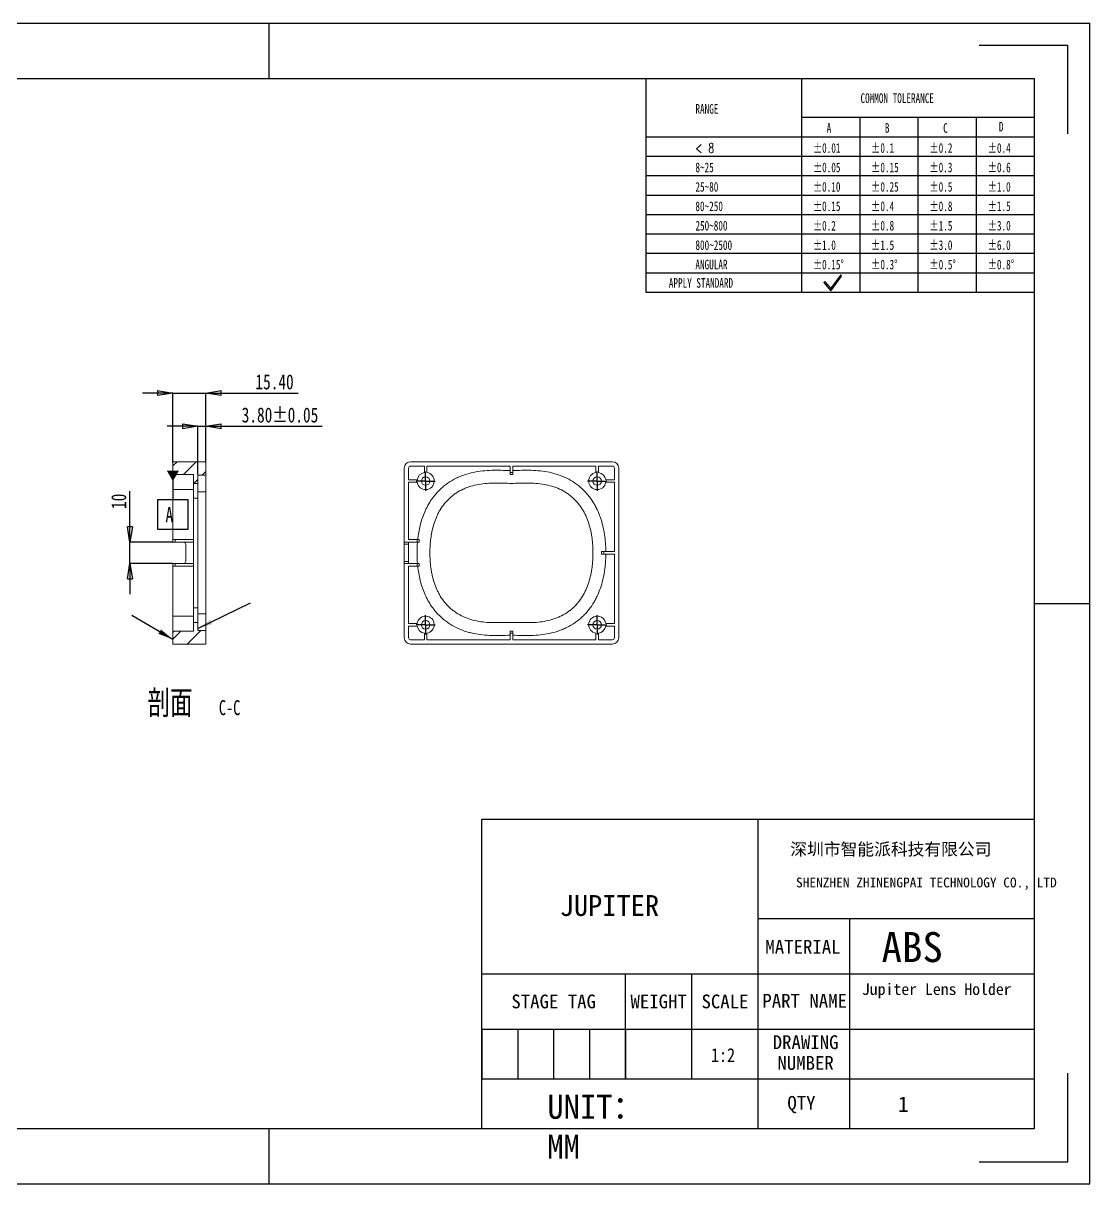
# Model space of a CAD drawing. Header units: millimetres. Extents: x 107 to 736, y -5 to 265.
# Drawn here: x 487 to 735.7, y -5.3 to 265.2 of the extents above; entities that cross this region are included whole.
import ezdxf

# ---------------------------------------------------------------- set-up
doc = ezdxf.new("R2010")
doc.units = ezdxf.units.MM
doc.header["$PDSIZE"] = -1
doc.linetypes.add('CENTERX2', pattern=[20.32, 12.7, -2.54, 2.54, -2.54])
doc.layers.add('SLD-0', color=179, linetype='Continuous')
doc.layers.add('尺寸线层', color=3, linetype='Continuous', lineweight=18)
doc.styles.add('SLDTEXTSTYLE0', font='TXT', dxfattribs={"width": 0.75, "bigfont": 'bigfont'})
doc.styles.add('SLDTEXTSTYLE4', font='TXT', dxfattribs={"width": 0.7})
doc.styles.add('SLDTEXTSTYLE5', font='TXT', dxfattribs={"width": 0.7, "bigfont": 'bigfont'})
doc.styles.add('SLDTEXTSTYLE7', font='TXT', dxfattribs={"width": 0.75})
doc.styles.add('TEXTSTYLE_2', font='')
doc.styles.add('TEXTSTYLE_3', font='')
doc.styles.get('TEXTSTYLE_2').set_extended_font_data('宋体')
doc.styles.get('TEXTSTYLE_3').set_extended_font_data('宋体')
doc.dimstyles.new('SLDDIMSTYLE2', dxfattribs={"dimtxt": 3.5, "dimasz": 3.556, "dimexe": 0, "dimexo": 0.0625, "dimgap": 0.875, "dimtad": 1, "dimlfac": 2, "dimrnd": 1e-09, "dimzin": 4, "dimdsep": 46, "dimtxsty": 'SLDTEXTSTYLE7', "dimblk1": 'CLOSED', "dimblk2": 'CLOSED', "dimsah": 1, "dimcen": 0.09, "dimadec": 0, "dimazin": 1, "dimtfac": 1, "dimtmove": 0, "dimatfit": 0, "dimldrblk": 'CLOSED', "dimfxl": 1, "dimfrac": 2, "dimtolj": 1, "dimtzin": 12, "dimarcsym": 0})
doc.dimstyles.new('SLDDIMSTYLE3', dxfattribs={"dimtxt": 3.5, "dimasz": 3.556, "dimexe": 0, "dimexo": 0.0625, "dimgap": 0.875, "dimtad": 1, "dimlfac": 2, "dimrnd": 1e-09, "dimzin": 4, "dimdsep": 46, "dimtxsty": 'SLDTEXTSTYLE7', "dimblk1": 'CLOSED', "dimblk2": 'CLOSED', "dimsah": 1, "dimcen": 0.09, "dimadec": 0, "dimazin": 1, "dimtol": 1, "dimtp": 0.05, "dimtm": 0.05, "dimtfac": 1, "dimtmove": 0, "dimatfit": 0, "dimldrblk": 'CLOSED', "dimfxl": 1, "dimfrac": 2, "dimtolj": 1, "dimarcsym": 0})
doc.dimstyles.new('SLDDIMSTYLE4', dxfattribs={"dimtxt": 3.5, "dimasz": 3.556, "dimexe": 0, "dimexo": 0.0625, "dimgap": 0.875, "dimtad": 1, "dimlfac": 2, "dimrnd": 1e-09, "dimzin": 12, "dimdsep": 46, "dimtxsty": 'SLDTEXTSTYLE7', "dimblk1": 'CLOSED', "dimblk2": 'CLOSED', "dimsah": 1, "dimcen": 0.09, "dimadec": 0, "dimazin": 3, "dimtfac": 1, "dimtmove": 0, "dimatfit": 0, "dimldrblk": 'CLOSED', "dimfxl": 1, "dimfrac": 2, "dimtolj": 1, "dimtzin": 12, "dimarcsym": 0})
doc.dimstyles.new('SLDDIMSTYLE6', dxfattribs={"dimtxt": 0.18, "dimasz": 3.556, "dimexe": 0, "dimexo": 0.0625, "dimgap": 0, "dimtad": 0, "dimtih": 1, "dimtoh": 1, "dimdec": 0, "dimrnd": 1e-09, "dimzin": 0, "dimdsep": 46, "dimtxsty": 'Standard', "dimsah": 1, "dimcen": 0.09, "dimadec": 0, "dimazin": 0, "dimtfac": 3.556, "dimtdec": 0, "dimtofl": 0, "dimtmove": 0, "dimatfit": 3, "dimfxl": 1, "dimfrac": 2, "dimtolj": 1, "dimtzin": 0, "dimarcsym": 0})
pattern_1 = [(45, (367.7603, 25.8642), (-2.245064, 2.245064), [])]

# ---------------------------------------------------------------- blocks, each defined once
blk = doc.blocks.new('_CLOSED')
at = {"color": 0, "linetype": 'ByBlock', "lineweight": -2}
for p, q in [((-1, 0.166667), (0, 0)), ((-1, 0.166667), (-1, -0.166667)), ((0, 0), (-1, -0.166667)), ((0, 0), (-1, 0))]:
    blk.add_line(p, q, dxfattribs=at)
blk = doc.blocks.new('_D_3')
at = {"layer": 'Defpoints', "color": 0, "transparency": 16777216}
for p in [(529.6, 179.01), (521.9, 162.76), (529.6, 162.76)]:
    blk.add_point(p, dxfattribs=at)
at = {"layer": 'SLD-0', "color": 0, "lineweight": -2, "transparency": 16777216}
for p, q in [((518.34, 179.01), (514.78, 179.01)), ((521.9, 162.82), (521.9, 179.01)), ((521.9, 179.01), (529.6, 179.01)), ((529.6, 162.82), (529.6, 179.01)), ((533.15, 179.01), (551.07, 179.01))]:
    blk.add_line(p, q, dxfattribs=at)
at = {"layer": 'SLD-0', "color": 0, "lineweight": -2, "transparency": 16777216, "xscale": 3.556, "yscale": 3.556, "zscale": 3.556}
blk.add_blockref('_CLOSED', (521.9, 179.01), dxfattribs=at)
at = {"layer": 'SLD-0', "color": 0, "lineweight": -2, "transparency": 16777216, "xscale": 3.556, "yscale": 3.556, "zscale": 3.556, "rotation": 180}
blk.add_blockref('_CLOSED', (529.6, 179.01), dxfattribs=at)
at = {"layer": 'SLD-0', "color": 0, "transparency": 16777216, "insert": (545.6, 183.38), "char_height": 3.5, "attachment_point": 2, "style": 'SLDTEXTSTYLE7'}
blk.add_mtext('\\A1;15.40', dxfattribs=at)
blk = doc.blocks.new('_D_4')
at = {"layer": 'Defpoints', "color": 0, "transparency": 16777216}
for p in [(529.6, 171.29), (529.6, 162.76), (527.7, 159.96)]:
    blk.add_point(p, dxfattribs=at)
at = {"layer": 'SLD-0', "color": 0, "lineweight": -2, "transparency": 16777216}
for p, q in [((524.14, 171.29), (520.58, 171.29)), ((527.7, 160.03), (527.7, 171.29)), ((527.7, 171.29), (529.6, 171.29)), ((529.6, 162.82), (529.6, 171.29)), ((533.15, 171.29), (556.72, 171.29))]:
    blk.add_line(p, q, dxfattribs=at)
at = {"layer": 'SLD-0', "color": 0, "lineweight": -2, "transparency": 16777216, "xscale": 3.556, "yscale": 3.556, "zscale": 3.556}
blk.add_blockref('_CLOSED', (527.7, 171.29), dxfattribs=at)
at = {"layer": 'SLD-0', "color": 0, "lineweight": -2, "transparency": 16777216, "xscale": 3.556, "yscale": 3.556, "zscale": 3.556, "rotation": 180}
blk.add_blockref('_CLOSED', (529.6, 171.29), dxfattribs=at)
at = {"layer": 'SLD-0', "color": 0, "transparency": 16777216, "insert": (546.87, 175.66), "char_height": 3.5, "attachment_point": 2, "style": 'SLDTEXTSTYLE7'}
blk.add_mtext('\\A1;3.80±0.05', dxfattribs=at)
blk = doc.blocks.new('_D_5')
at = {"layer": 'Defpoints', "color": 0, "transparency": 16777216}
for p in [(521.9, 144.26), (511.9, 139.26), (521.9, 139.26)]:
    blk.add_point(p, dxfattribs=at)
at = {"layer": 'SLD-0', "color": 0, "lineweight": -2, "transparency": 16777216}
for p, q in [((511.9, 147.81), (511.9, 156.18)), ((521.83, 144.26), (511.9, 144.26)), ((511.9, 139.26), (511.9, 144.26)), ((521.83, 139.26), (511.9, 139.26)), ((511.9, 135.7), (511.9, 132.15))]:
    blk.add_line(p, q, dxfattribs=at)
at = {"layer": 'SLD-0', "color": 0, "lineweight": -2, "transparency": 16777216, "xscale": 3.556, "yscale": 3.556, "zscale": 3.556}
for p, rotation in [((511.9, 144.26), 270), ((511.9, 139.26), 90)]:
    blk.add_blockref('_CLOSED', p, dxfattribs=dict(at, rotation=rotation))
at = {"layer": 'SLD-0', "color": 0, "transparency": 16777216, "insert": (507.52, 153.78), "char_height": 3.5, "attachment_point": 2, "rotation": 90, "style": 'SLDTEXTSTYLE7'}
blk.add_mtext('\\A1;10', dxfattribs=at)
blk = doc.blocks.new('SW_NOTE_2')
at = {"layer": 'SLD-0', "color": 0, "attachment_point": 2}
for s, insert, char_height, style in [('剖面', (8.33, 8.19), 6.35, 'SLDTEXTSTYLE0'), ('C-C', (22.23, 5.8), 3.5, 'SLDTEXTSTYLE4')]:
    blk.add_mtext(s, dxfattribs=dict(at, insert=insert, char_height=char_height, style=style))
blk = doc.blocks.new('SW_DATUMTAG_0')
at = {"layer": 'SLD-0', "color": 0}
for p, q in [((1.73, 12.99), (1.73, 6.28)), ((-1.77, -0.72), (-1.77, 6.28)), ((-1.77, 6.28), (5.23, 6.28)), ((5.23, 6.28), (5.23, -0.72)), ((5.23, -0.72), (-1.77, -0.72))]:
    blk.add_line(p, q, dxfattribs=at)
blk.add_solid([(3.13, 12.99), (0.33, 12.99), (1.73, 10.54)], dxfattribs=at)
at = {"layer": 'SLD-0', "color": 0, "insert": (0, 4.51), "char_height": 3.5, "attachment_point": 1, "style": 'SLDTEXTSTYLE7'}
blk.add_mtext('A', dxfattribs=at)
blk = doc.blocks.new('SW_CENTERMARKSYMBOL_4')
at = {"layer": 'SLD-0', "color": 0}
for p, q in [((-1.25, 0), (-2.25, 0)), ((0, 0), (-1.25, 0)), ((0, 1.25), (0, 2.25)), ((0, 0), (0, 1.25)), ((0, 0), (0, -1.25)), ((0, 0), (1.25, 0)), ((1.25, 0), (2.25, 0)), ((0, -1.25), (0, -2.25))]:
    blk.add_line(p, q, dxfattribs=at)
blk = doc.blocks.new('SW_CENTERMARKSYMBOL_5')
at = {"layer": 'SLD-0', "color": 0}
for p, q in [((-1.25, 0), (-2.25, 0)), ((0, 0), (-1.25, 0)), ((0, 1.25), (0, 2.25)), ((0, 0), (0, 1.25)), ((0, 0), (0, -1.25)), ((0, 0), (1.25, 0)), ((1.25, 0), (2.25, 0)), ((0, -1.25), (0, -2.25))]:
    blk.add_line(p, q, dxfattribs=at)
blk = doc.blocks.new('SW_CENTERMARKSYMBOL_6')
at = {"layer": 'SLD-0', "color": 0}
for p, q in [((-1.25, 0), (-2.25, 0)), ((0, 0), (-1.25, 0)), ((0, 1.25), (0, 2.25)), ((0, 0), (0, 1.25)), ((0, 0), (0, -1.25)), ((0, 0), (1.25, 0)), ((1.25, 0), (2.25, 0)), ((0, -1.25), (0, -2.25))]:
    blk.add_line(p, q, dxfattribs=at)
blk = doc.blocks.new('SW_CENTERMARKSYMBOL_7')
at = {"layer": 'SLD-0', "color": 0}
for p, q in [((-1.25, 0), (-2.25, 0)), ((0, 0), (-1.25, 0)), ((0, 1.25), (0, 2.25)), ((0, 0), (0, 1.25)), ((0, 0), (0, -1.25)), ((0, 0), (1.25, 0)), ((1.25, 0), (2.25, 0)), ((0, -1.25), (0, -2.25))]:
    blk.add_line(p, q, dxfattribs=at)

msp = doc.modelspace()

# ---------------------------------------------------------------- hatches: boundary and pattern name
at = {"linetype": 'Continuous', "lineweight": 0}
h = msp.add_hatch(dxfattribs=at)
h.set_pattern_fill('ANSI31', style=0)
h.set_pattern_definition(pattern_1)
edge = h.paths.add_edge_path(flags=0)
edge.add_line((522.3965, 160.0073), (526.6965, 160.0073))
edge.add_line((526.6965, 160.0073), (526.6965, 157.9647))
edge.add_line((526.6965, 157.9647), (527.6965, 157.9647))
edge.add_line((527.6965, 157.9647), (527.6965, 159.8897))
edge.add_line((527.6965, 159.8897), (529.5965, 159.8897))
edge.add_line((529.5965, 159.8897), (529.5965, 163.0073))
edge.add_line((529.5965, 163.0073), (521.8965, 163.0073))
edge.add_line((521.8965, 163.0073), (521.8965, 160.5073))
edge.add_arc((522.3965, 160.5073), 0.5, 180, 270)
h = msp.add_hatch(dxfattribs=at)
h.set_pattern_fill('ANSI31', style=0)
h.set_pattern_definition(pattern_1)
edge = h.paths.add_edge_path(flags=0)
edge.add_line((527.6965, 125.5499), (526.6965, 125.5499))
edge.add_line((526.6965, 125.5499), (526.6965, 123.5073))
edge.add_line((526.6965, 123.5073), (522.3965, 123.5073))
edge.add_arc((522.3965, 123.0073), 0.5, 90, 180)
edge.add_line((521.8965, 123.0073), (521.8965, 120.5073))
edge.add_line((521.8965, 120.5073), (529.5965, 120.5073))
edge.add_line((529.5965, 120.5073), (529.5965, 123.6249))
edge.add_line((529.5965, 123.6249), (527.6965, 123.6249))
edge.add_line((527.6965, 123.6249), (527.6965, 125.5499))

# ---------------------------------------------------------------- linework, layer by layer
at = {"color": 7, "linetype": 'Continuous'}
for p, q in [((352.9657, 265.2478), (735.65, 265.2478)), ((544.3079, 252.3628), (544.3079, 265.2478)), ((735.65, -5.3371), (735.65, 265.2478)), ((709.88, 260.0938), (730.496, 260.0938)), ((730.496, 239.4778), (730.496, 260.0938)), ((365.8507, 252.3628), (722.765, 252.3628)), ((722.765, 7.5479), (722.765, 252.3628)), ((722.765, 129.9553), (735.65, 129.9553)), ((730.496, -0.1831), (730.496, 20.4329)), ((365.8507, 7.5479), (722.765, 7.5479)), ((544.3079, -5.3371), (544.3079, 7.5479)), ((709.88, -0.1831), (730.496, -0.1831)), ((352.9657, -5.3371), (735.65, -5.3371))]:
    msp.add_line(p, q, dxfattribs=at)
for p, q in [((632.1924, 252.3628), (632.1924, 202.5478)), ((668.4215, 252.3628), (668.4215, 202.5478)), ((668.4215, 243.3055), (722.765, 243.3055)), ((682.0074, 243.3055), (682.0074, 202.5478)), ((695.5933, 243.3055), (695.5933, 202.5478)), ((709.1791, 243.3055), (709.1791, 202.5478)), ((632.1924, 238.7769), (722.765, 238.7769)), ((632.1924, 234.2482), (722.765, 234.2482)), ((632.1924, 229.7196), (722.765, 229.7196)), ((632.1924, 225.191), (722.765, 225.191)), ((632.1924, 220.6624), (722.765, 220.6624)), ((632.1924, 216.1337), (722.765, 216.1337)), ((632.1924, 211.6051), (722.765, 211.6051)), ((632.1924, 207.0765), (722.765, 207.0765)), ((677.6232, 206.6089), (675.292, 203.4473)), ((675.32, 202.8748), (677.8062, 206.2466)), ((677.8062, 206.2466), (677.6232, 206.6089)), ((673.8922, 205.0016), (673.623, 204.7591)), ((673.623, 204.7591), (675.32, 202.8748)), ((675.292, 203.4473), (673.8922, 205.0016)), ((675.32, 202.8748), (675.292, 203.4473)), ((675.292, 203.4473), (675.32, 202.8748)), ((632.1924, 202.5478), (722.765, 202.5478))]:
    msp.add_line(p, q)
at = {"color": 7, "linetype": 'Continuous', "lineweight": 15}
for p, q in [((521.8965, 163.0073), (521.8965, 160.5073)), ((521.8965, 163.0073), (529.5965, 163.0073)), ((529.5965, 159.8897), (529.5965, 163.0073)), ((577.3271, 163.0073), (624.3271, 163.0073)), ((521.8965, 160.4847), (521.8965, 160.5073)), ((521.897, 160.4847), (521.8965, 160.4847)), ((521.8965, 160.4847), (521.8965, 156.5073)), ((526.6965, 160.0073), (522.3965, 160.0073)), ((526.6965, 160.0073), (526.6965, 157.9647)), ((529.5965, 159.8897), (527.6965, 159.8897)), ((527.6965, 159.8897), (527.6965, 157.9647)), ((575.8271, 144.2573), (575.8271, 161.5073)), ((576.8271, 158.8073), (576.8271, 161.5073)), ((577.3271, 162.0073), (580.5271, 162.0073)), ((580.5271, 162.0073), (580.5271, 160.4847)), ((581.1271, 162.0073), (600.5271, 162.0073)), ((581.1271, 160.4847), (581.1271, 162.0073)), ((600.5271, 162.0073), (600.5271, 160.5073)), ((600.5271, 160.5073), (601.1271, 160.5073)), ((600.5271, 160.0073), (600.5271, 160.5073)), ((601.1271, 160.0073), (600.5271, 160.0073)), ((601.1271, 162.0073), (620.5271, 162.0073)), ((601.1271, 160.5073), (601.1271, 162.0073)), ((601.1271, 160.5073), (601.1271, 160.0073)), ((620.5271, 162.0073), (620.5271, 160.4847)), ((621.1271, 162.0073), (624.3271, 162.0073)), ((621.1271, 160.4847), (621.1271, 162.0073)), ((624.8271, 158.8073), (624.8271, 161.5073)), ((625.8271, 122.0073), (625.8271, 161.5073)), ((527.6965, 157.9647), (526.6965, 157.9647)), ((578.8498, 158.8073), (576.8271, 158.8073)), ((576.8271, 158.2073), (578.8498, 158.2073)), ((576.8271, 144.8573), (576.8271, 158.2073)), ((624.8271, 158.8073), (622.8045, 158.8073)), ((622.8045, 158.2073), (624.8271, 158.2073)), ((624.8271, 142.0573), (624.8271, 158.2073)), ((521.8965, 156.5073), (526.6965, 156.5073)), ((521.8965, 144.8573), (521.8965, 156.5073)), ((526.6965, 154.5395), (527.6965, 154.5395)), ((527.6965, 155.9592), (529.5965, 155.9592)), ((521.8965, 144.8573), (522.3965, 144.8573)), ((521.8965, 144.2573), (521.8965, 144.8573)), ((522.3965, 144.2573), (521.8965, 144.2573)), ((522.3965, 144.8573), (522.3965, 144.2573)), ((526.6965, 144.8573), (522.3965, 144.8573)), ((526.6965, 144.2573), (522.3965, 144.2573)), ((524.8965, 143.7573), (524.8965, 139.7573)), ((578.8271, 144.2573), (575.8271, 144.2573)), ((575.8271, 143.7573), (575.8271, 144.2573)), ((576.8271, 143.7573), (575.8271, 143.7573)), ((575.8271, 139.7573), (575.8271, 143.7573)), ((578.8271, 144.8573), (576.8271, 144.8573)), ((576.8271, 144.2573), (576.8271, 143.7573)), ((576.8271, 143.7573), (576.8271, 139.7573)), ((578.8271, 144.2573), (578.8271, 144.8573)), ((578.8271, 144.8573), (579.3271, 144.8573)), ((579.3271, 144.2573), (578.8271, 144.2573)), ((579.3271, 144.8573), (579.3271, 144.2573)), ((621.8271, 141.4573), (621.8271, 142.0573)), ((621.8271, 142.0573), (622.3271, 142.0573)), ((622.3271, 141.4573), (621.8271, 141.4573)), ((622.3271, 142.0573), (622.3271, 141.4573)), ((624.8271, 142.0573), (622.3271, 142.0573)), ((622.3271, 141.4573), (624.8271, 141.4573)), ((624.8271, 125.3073), (624.8271, 141.4573)), ((521.8965, 139.2573), (522.3965, 139.2573)), ((521.8965, 138.6573), (521.8965, 139.2573)), ((522.3965, 138.6573), (521.8965, 138.6573)), ((521.8965, 127.0073), (521.8965, 138.6573)), ((522.3965, 139.2573), (522.3965, 138.6573)), ((526.6965, 139.2573), (522.3965, 139.2573)), ((526.6965, 138.6573), (522.3965, 138.6573)), ((575.8271, 139.7573), (576.8271, 139.7573)), ((575.8271, 139.2573), (575.8271, 139.7573)), ((575.8271, 139.2573), (578.8271, 139.2573)), ((575.8271, 122.0073), (575.8271, 139.2573)), ((576.8271, 139.7573), (576.8271, 139.2573)), ((576.8271, 138.6573), (578.8271, 138.6573)), ((576.8271, 125.3073), (576.8271, 138.6573)), ((578.8271, 138.6573), (578.8271, 139.2573)), ((578.8271, 139.2573), (579.3271, 139.2573)), ((579.3271, 138.6573), (578.8271, 138.6573)), ((579.3271, 139.2573), (579.3271, 138.6573)), ((526.6965, 128.9751), (527.6965, 128.9751)), ((527.6965, 127.5555), (529.5965, 127.5555)), ((526.6965, 127.0073), (521.8965, 127.0073)), ((521.8965, 127.0073), (521.8965, 123.03)), ((526.6965, 125.5499), (526.6965, 123.5073)), ((526.6965, 125.5499), (527.6965, 125.5499)), ((527.6965, 125.5499), (527.6965, 123.6249)), ((578.8498, 125.3073), (576.8271, 125.3073)), ((576.8271, 124.7073), (578.8498, 124.7073)), ((576.8271, 122.0073), (576.8271, 124.7073)), ((624.8271, 125.3073), (622.8045, 125.3073)), ((622.8045, 124.7073), (624.8271, 124.7073)), ((624.8271, 122.0073), (624.8271, 124.7073)), ((521.8965, 123.03), (521.897, 123.03)), ((521.8965, 123.0073), (521.8965, 120.5073)), ((522.3965, 123.5073), (526.6965, 123.5073)), ((527.6965, 123.6249), (529.5965, 123.6249)), ((529.5965, 120.5073), (529.5965, 123.6249)), ((580.5271, 123.03), (580.5271, 121.5073)), ((581.1271, 121.5073), (581.1271, 123.03)), ((600.5271, 123.5073), (601.1271, 123.5073)), ((600.5271, 123.0073), (600.5271, 123.5073)), ((600.5271, 123.0073), (600.5271, 121.5073)), ((601.1271, 123.0073), (600.5271, 123.0073)), ((601.1271, 123.5073), (601.1271, 123.0073)), ((601.1271, 121.5073), (601.1271, 123.0073)), ((620.5271, 123.03), (620.5271, 121.5073)), ((621.1271, 121.5073), (621.1271, 123.03)), ((521.8965, 120.5073), (529.5965, 120.5073)), ((577.3271, 121.5073), (580.5271, 121.5073)), ((577.3271, 120.5073), (624.3271, 120.5073)), ((581.1271, 121.5073), (600.5271, 121.5073)), ((601.1271, 121.5073), (620.5271, 121.5073)), ((621.1271, 121.5073), (624.3271, 121.5073))]:
    msp.add_line(p, q, dxfattribs=at)
at = {"color": 2, "linetype": 'Continuous'}
for p, q in [((593.9151, 43.6259), (593.9151, 79.7038)), ((593.9151, 43.6259), (593.9151, 79.7038)), ((593.9151, 79.7038), (658.3401, 79.7038)), ((658.3401, 30.7409), (658.3401, 79.7038)), ((658.3401, 56.5109), (658.3401, 79.7038)), ((658.3401, 79.7038), (722.765, 79.7038)), ((658.3401, 43.6259), (658.3401, 79.7038)), ((722.765, 56.5109), (722.765, 79.7038)), ((658.3401, 56.5109), (722.765, 56.5109)), ((679.6303, 56.5109), (679.6303, 7.5479)), ((722.765, 30.7409), (722.765, 56.5109)), ((593.9151, 7.5479), (593.9151, 43.6259)), ((593.9151, 43.6259), (658.3401, 43.6259)), ((593.9151, 30.7409), (593.9151, 43.6259)), ((593.9151, 43.6259), (627.4161, 43.6259)), ((627.4161, 30.7409), (627.4161, 43.6259)), ((627.4161, 30.7409), (627.4161, 43.6259)), ((627.4161, 43.6259), (658.3401, 43.6259)), ((642.8781, 30.7409), (642.8781, 43.6259)), ((658.3401, 43.6259), (722.765, 43.6259)), ((658.3401, 30.7409), (658.3401, 43.6259)), ((593.9151, 19.1444), (593.9151, 30.7409)), ((593.9151, 30.7409), (627.4161, 30.7409)), ((593.9151, 30.7409), (627.4161, 30.7409)), ((593.9151, 30.7409), (627.4161, 30.7409)), ((593.9151, 30.7409), (593.9151, 19.1444)), ((602.2903, 30.7409), (602.2903, 19.1444)), ((610.6656, 30.7409), (610.6656, 19.1444)), ((619.0408, 30.7409), (619.0408, 19.1444)), ((627.4161, 19.1444), (627.4161, 30.7409)), ((627.4161, 19.1444), (627.4161, 30.7409)), ((627.4161, 30.7409), (658.3401, 30.7409)), ((627.4161, 30.7409), (658.3401, 30.7409)), ((627.4161, 30.7409), (627.4161, 19.1444)), ((642.8781, 19.1444), (642.8781, 30.7409)), ((658.3401, 7.5479), (658.3401, 30.7409)), ((658.3401, 30.7409), (722.765, 30.7409)), ((658.3401, 30.7409), (722.765, 30.7409)), ((658.3401, 19.1444), (658.3401, 30.7409)), ((722.765, 7.5479), (722.765, 30.7409)), ((593.9151, 7.5479), (593.9151, 19.1444)), ((593.9151, 19.1444), (658.3401, 19.1444)), ((593.9151, 19.1444), (627.4161, 19.1444)), ((593.9151, 19.1444), (627.4161, 19.1444)), ((627.4161, 19.1444), (658.3401, 19.1444)), ((658.3401, 7.5479), (658.3401, 19.1444)), ((658.3401, 19.1444), (722.765, 19.1444)), ((490.8351, 7.5479), (521.7591, 7.5479)), ((521.7591, 7.5479), (542.3751, 7.5479)), ((542.3751, 7.5479), (573.2991, 7.5479)), ((573.2991, 7.5479), (593.9151, 7.5479)), ((593.9151, 7.5479), (658.3401, 7.5479)), ((658.3401, 7.5479), (722.765, 7.5479))]:
    msp.add_line(p, q, dxfattribs=at)
at = {"color": 7, "linetype": 'Continuous', "lineweight": 15}
for centre in [(580.8271, 158.5073), (620.8271, 158.5073), (580.8271, 125.0073), (620.8271, 125.0073)]:
    msp.add_circle(centre, 1, dxfattribs=at)
for centre, radius, start, end in [((577.3271, 161.5073), 1.5, 90, 180), ((624.3271, 161.5073), 1.5, 0, 90), ((522.3965, 160.5073), 0.5, 180, 270), ((577.3271, 161.5073), 0.5, 90, 180), ((580.8271, 158.5073), 2, 98.626927, 171.373073), ((580.8271, 158.5073), 2, 188.626927, 81.373073), ((620.8271, 158.5073), 2, 98.626927, 351.373073), ((620.8271, 158.5073), 2, 8.626927, 81.373073), ((624.3271, 161.5073), 0.5, 0, 90), ((524.3965, 143.7573), 0.5, 0, 90), ((524.3965, 139.7573), 0.5, 270, 0), ((580.8271, 125.0073), 2, 278.626927, 171.373073), ((580.8271, 125.0073), 2, 188.626927, 261.373073), ((620.8271, 125.0073), 2, 8.626927, 261.373073), ((620.8271, 125.0073), 2, 278.626927, 351.373073), ((522.3965, 123.0073), 0.5, 90, 180), ((577.3271, 122.0073), 1.5, 180, 270), ((577.3271, 122.0073), 0.5, 180, 270), ((624.3271, 122.0073), 0.5, 270, 0), ((624.3271, 122.0073), 1.5, 270, 0)]:
    msp.add_arc(centre, radius, start, end, dxfattribs=at)
for points, knots in [([(529.5965, 155.9592), (529.5965, 156.2501), (529.5965, 156.8289), (529.5965, 157.5696), (529.5965, 158.2108), (529.5965, 158.7421), (529.5965, 159.1697), (529.5965, 159.4967), (529.5965, 159.7292), (529.5965, 159.8559), (529.5965, 159.883), (529.5965, 159.8897)], [0, 0, 0, 0, 0.11841683, 0.23562864, 0.3530566, 0.47146359, 0.58994146, 0.70782481, 0.82587754, 0.95628667, 1, 1, 1, 1]), ([(584.4104, 156.752), (584.6788, 156.991), (584.9501, 157.2255), (585.508, 157.6703), (585.7943, 157.8809), (586.6743, 158.4793), (587.2874, 158.8361), (588.246, 159.3096), (588.572, 159.457), (589.2371, 159.7313), (589.5735, 159.8569), (590.5891, 160.2006), (591.2766, 160.3867), (592.6696, 160.6838), (593.3753, 160.7944), (594.8029, 160.948), (595.5186, 160.99), (596.9492, 161.0259), (597.6647, 161.0188), (599.0959, 160.9902), (599.8116, 160.9703), (600.5271, 160.9657)], [0, 0, 0, 0, 0.0625, 0.0625, 0.125, 0.125, 0.25, 0.25, 0.3125, 0.3125, 0.375, 0.375, 0.5, 0.5, 0.625, 0.625, 0.75, 0.75, 0.875, 0.875, 1, 1, 1, 1]), ([(601.1271, 160.9657), (601.8435, 160.9702), (602.5597, 160.9902), (603.9922, 161.0188), (604.7085, 161.026), (606.1417, 160.9898), (606.855, 160.9474), (608.2701, 160.7953), (608.9724, 160.6862), (610.0164, 160.4642), (610.3628, 160.3805), (611.0524, 160.1927), (611.3963, 160.0882), (612.4169, 159.7431), (613.0762, 159.4729), (614.3491, 158.8457), (614.9632, 158.4898), (615.8491, 157.8887), (616.1386, 157.6762), (616.7022, 157.2272), (616.9747, 156.9916), (617.2439, 156.752)], [0, 0, 0, 0, 0.125, 0.125, 0.25, 0.25, 0.375, 0.375, 0.5, 0.5, 0.5625, 0.5625, 0.625, 0.625, 0.75, 0.75, 0.875, 0.875, 0.9375, 0.9375, 1, 1, 1, 1]), ([(526.6965, 154.5395), (526.6965, 154.8056), (526.6965, 155.3356), (526.6965, 156.0044), (526.6965, 156.5776), (526.6965, 157.0439), (526.6965, 157.4092), (526.6965, 157.6802), (526.6965, 157.8727), (526.6965, 157.9338), (526.6965, 157.9647)], [0, 0, 0, 0, 0.12526374, 0.24949064, 0.37395765, 0.49954583, 0.62437421, 0.74862185, 0.87301126, 1, 1, 1, 1]), ([(527.6965, 154.5395), (527.6965, 154.6875), (527.6965, 154.966), (527.6965, 155.3569), (527.6965, 155.7104), (527.6965, 156.0434), (527.6965, 156.3487), (527.6965, 156.7181), (527.6965, 157.1094), (527.6965, 157.472), (527.6965, 157.72), (527.6965, 157.8829), (527.6965, 157.9373), (527.6965, 157.9647)], [0, 0, 0, 0, 0.06936567, 0.13061532, 0.19603705, 0.2609037, 0.32593516, 0.39129776, 0.52118255, 0.65197533, 0.78297999, 0.89079106, 1, 1, 1, 1]), ([(586.437, 154.5395), (586.6757, 154.7517), (586.917, 154.9596), (587.4152, 155.3504), (587.6718, 155.5339), (588.4615, 156.0525), (589.0135, 156.3573), (589.8794, 156.7539), (590.1756, 156.8765), (590.7724, 157.099), (591.0732, 157.1992), (591.9817, 157.4706), (592.5955, 157.6125), (593.8373, 157.8294), (594.4653, 157.904), (595.7331, 157.9974), (596.3702, 158.0164), (597.6419, 158.0208), (598.2778, 158.0064), (599.5497, 157.978), (600.1856, 157.9648), (601.4573, 157.9647), (602.0931, 157.9777), (603.3647, 158.0061), (604.0005, 158.0206), (605.2722, 158.0167), (605.9082, 157.9978), (607.1705, 157.9056), (607.7976, 157.8321), (609.0421, 157.6163), (609.6594, 157.4741), (610.8823, 157.1093), (611.4772, 156.8894), (612.6237, 156.3661), (613.1761, 156.0624), (613.9722, 155.5411), (614.2328, 155.3552), (614.7361, 154.9607), (614.9782, 154.752), (615.2173, 154.5395)], [0, 0, 0, 0, 0.03125, 0.03125, 0.0625, 0.0625, 0.125, 0.125, 0.15625, 0.15625, 0.1875, 0.1875, 0.25, 0.25, 0.3125, 0.3125, 0.375, 0.375, 0.4375, 0.4375, 0.5, 0.5, 0.5625, 0.5625, 0.625, 0.625, 0.6875, 0.6875, 0.75, 0.75, 0.8125, 0.8125, 0.875, 0.875, 0.9375, 0.9375, 0.96875, 0.96875, 1, 1, 1, 1]), ([(526.6965, 128.9751), (526.6965, 129.1773), (526.6965, 129.3817), (526.6965, 129.8065), (526.6965, 130.0264), (526.6965, 130.7045), (526.6965, 131.1805), (526.6965, 131.9292), (526.6965, 132.1845), (526.6965, 132.7061), (526.6965, 132.9715), (526.6965, 133.7727), (526.6965, 134.3168), (526.6965, 135.4218), (526.6965, 135.9829), (526.6965, 136.8357), (526.6965, 137.1219), (526.6965, 137.6976), (526.6965, 137.9878), (526.6965, 139.4387), (526.6965, 140.5972), (526.6965, 142.9106), (526.6965, 144.0656), (526.6965, 145.5064), (526.6965, 145.7945), (526.6965, 146.3703), (526.6965, 146.6586), (526.6965, 147.5184), (526.6965, 148.0827), (526.6965, 149.1911), (526.6965, 149.7353), (526.6965, 150.5345), (526.6965, 150.798), (526.6965, 151.3189), (526.6965, 151.5767), (526.6965, 152.3298), (526.6965, 152.8077), (526.6965, 153.4877), (526.6965, 153.7079), (526.6965, 154.133), (526.6965, 154.3374), (526.6965, 154.5395)], [0, 0, 0, 0, 0.03125, 0.03125, 0.0625, 0.0625, 0.125, 0.125, 0.15625, 0.15625, 0.1875, 0.1875, 0.25, 0.25, 0.3125, 0.3125, 0.34375, 0.34375, 0.375, 0.375, 0.5, 0.5, 0.625, 0.625, 0.65625, 0.65625, 0.6875, 0.6875, 0.75, 0.75, 0.8125, 0.8125, 0.84375, 0.84375, 0.875, 0.875, 0.9375, 0.9375, 0.96875, 0.96875, 1, 1, 1, 1]), ([(527.6965, 154.5395), (527.6965, 154.3374), (527.6965, 154.133), (527.6965, 153.7079), (527.6965, 153.4877), (527.6965, 152.8077), (527.6965, 152.3298), (527.6965, 151.5767), (527.6965, 151.3189), (527.6965, 150.798), (527.6965, 150.5345), (527.6965, 149.7353), (527.6965, 149.1911), (527.6965, 148.0827), (527.6965, 147.5184), (527.6965, 146.6586), (527.6965, 146.3703), (527.6965, 145.7945), (527.6965, 145.5064), (527.6965, 144.0656), (527.6965, 142.9106), (527.6965, 140.5972), (527.6965, 139.4387), (527.6965, 137.9878), (527.6965, 137.6976), (527.6965, 137.1219), (527.6965, 136.8357), (527.6965, 135.9829), (527.6965, 135.4218), (527.6965, 134.3168), (527.6965, 133.7727), (527.6965, 132.9715), (527.6965, 132.7061), (527.6965, 132.1845), (527.6965, 131.9292), (527.6965, 131.1805), (527.6965, 130.7045), (527.6965, 130.0264), (527.6965, 129.8065), (527.6965, 129.3817), (527.6965, 129.1773), (527.6965, 128.9751)], [0, 0, 0, 0, 0.03125, 0.03125, 0.0625, 0.0625, 0.125, 0.125, 0.15625, 0.15625, 0.1875, 0.1875, 0.25, 0.25, 0.3125, 0.3125, 0.34375, 0.34375, 0.375, 0.375, 0.5, 0.5, 0.625, 0.625, 0.65625, 0.65625, 0.6875, 0.6875, 0.75, 0.75, 0.8125, 0.8125, 0.84375, 0.84375, 0.875, 0.875, 0.9375, 0.9375, 0.96875, 0.96875, 1, 1, 1, 1]), ([(529.5965, 127.5555), (529.5965, 127.7796), (529.5965, 128.2364), (529.5965, 129.2091), (529.5965, 130.5231), (529.5965, 132.2619), (529.5965, 134.0751), (529.5965, 135.9425), (529.5965, 137.8691), (529.5965, 139.8157), (529.5965, 142.3991), (529.5965, 144.9723), (529.5965, 147.5484), (529.5965, 149.4321), (529.5965, 151.2388), (529.5965, 152.9791), (529.5965, 154.3037), (529.5965, 155.2783), (529.5965, 155.735), (529.5965, 155.9592)], [0.000033674, 0.000033674, 0.000033674, 0.000033674, 0.031281569, 0.062529464, 0.125025254, 0.187521044, 0.250016834, 0.312512624, 0.375008414, 0.437504204, 0.499999994, 0.624991575, 0.687487365, 0.749983155, 0.812478945, 0.874974735, 0.937470525, 0.96871842, 0.999966315, 0.999966315, 0.999966315, 0.999966315]), ([(578.9782, 144.8573), (579.0374, 145.4119), (579.1141, 145.9686), (579.3034, 147.0702), (579.4161, 147.6157), (579.8153, 149.2339), (580.1619, 150.2887), (580.8282, 151.8274), (581.0764, 152.3349), (581.6159, 153.3121), (581.9081, 153.7842), (582.5394, 154.6938), (582.8777, 155.1319), (583.4235, 155.7608), (583.6121, 155.9655), (584.0034, 156.3645), (584.2057, 156.5591), (584.4104, 156.752)], [0, 0, 0, 0, 0.125, 0.125, 0.25, 0.25, 0.5, 0.5, 0.625, 0.625, 0.75, 0.75, 0.875, 0.875, 0.9375, 0.9375, 1, 1, 1, 1]), ([(586.437, 128.9751), (586.2228, 129.1773), (586.0116, 129.3817), (585.6105, 129.8065), (585.4199, 130.0264), (584.8731, 130.7045), (584.5405, 131.1805), (584.0882, 131.9292), (583.9452, 132.1845), (583.6736, 132.7061), (583.5458, 132.9715), (583.1883, 133.7727), (582.9824, 134.3168), (582.6265, 135.4218), (582.4767, 135.9829), (582.2889, 136.8357), (582.2325, 137.1219), (582.1309, 137.6976), (582.0858, 137.9878), (581.8875, 139.4387), (581.8175, 140.5972), (581.8174, 142.9106), (581.887, 144.0656), (582.0827, 145.5064), (582.1273, 145.7945), (582.2282, 146.3703), (582.2847, 146.6586), (582.4731, 147.5184), (582.6235, 148.0827), (582.9799, 149.1911), (583.1857, 149.7353), (583.5418, 150.5345), (583.6684, 150.798), (583.939, 151.3189), (584.0831, 151.5767), (584.5374, 152.3298), (584.8712, 152.8077), (585.4193, 153.4877), (585.6103, 153.7079), (586.0117, 154.133), (586.2229, 154.3374), (586.437, 154.5395)], [0, 0, 0, 0, 0.03125, 0.03125, 0.0625, 0.0625, 0.125, 0.125, 0.15625, 0.15625, 0.1875, 0.1875, 0.25, 0.25, 0.3125, 0.3125, 0.34375, 0.34375, 0.375, 0.375, 0.5, 0.5, 0.625, 0.625, 0.65625, 0.65625, 0.6875, 0.6875, 0.75, 0.75, 0.8125, 0.8125, 0.84375, 0.84375, 0.875, 0.875, 0.9375, 0.9375, 0.96875, 0.96875, 1, 1, 1, 1]), ([(615.2173, 154.5395), (615.4315, 154.3374), (615.6427, 154.1329), (616.0438, 153.7081), (616.2344, 153.4883), (616.7812, 152.8102), (617.1138, 152.3342), (617.566, 151.5855), (617.7091, 151.3301), (617.9806, 150.8086), (618.1084, 150.5432), (618.466, 149.7419), (618.6719, 149.1979), (619.0277, 148.0928), (619.1775, 147.5317), (619.3653, 146.6789), (619.4218, 146.3928), (619.5233, 145.8171), (619.5685, 145.5269), (619.7668, 144.0759), (619.8368, 142.9174), (619.8368, 140.604), (619.7673, 139.4491), (619.5715, 138.0082), (619.527, 137.7202), (619.426, 137.1444), (619.3695, 136.856), (619.1811, 135.9962), (619.0307, 135.432), (618.6743, 134.3236), (618.4685, 133.7794), (618.1125, 132.9801), (617.9858, 132.7166), (617.7153, 132.1958), (617.5711, 131.938), (617.1168, 131.1849), (616.783, 130.7069), (616.2349, 130.027), (616.044, 129.8068), (615.6426, 129.3816), (615.4314, 129.1772), (615.2173, 128.9751)], [0, 0, 0, 0, 0.03125, 0.03125, 0.0625, 0.0625, 0.125, 0.125, 0.15625, 0.15625, 0.1875, 0.1875, 0.25, 0.25, 0.3125, 0.3125, 0.34375, 0.34375, 0.375, 0.375, 0.5, 0.5, 0.625, 0.625, 0.65625, 0.65625, 0.6875, 0.6875, 0.75, 0.75, 0.8125, 0.8125, 0.84375, 0.84375, 0.875, 0.875, 0.9375, 0.9375, 0.96875, 0.96875, 1, 1, 1, 1]), ([(617.2439, 156.752), (617.4914, 156.5187), (617.7355, 156.2828), (618.2021, 155.7947), (618.425, 155.5429), (619.0662, 154.7667), (619.4588, 154.223), (619.9973, 153.3695), (620.1683, 153.0786), (620.494, 152.4846), (620.649, 152.1808), (621.0849, 151.2618), (621.3384, 150.6367), (621.7807, 149.3644), (621.9692, 148.7172), (622.2872, 147.4029), (622.4168, 146.7339), (622.7236, 144.7325), (622.8227, 143.3959), (622.8354, 142.0573)], [0, 0, 0, 0, 0.0625, 0.0625, 0.125, 0.125, 0.25, 0.25, 0.3125, 0.3125, 0.375, 0.375, 0.5, 0.5, 0.625, 0.625, 0.75, 0.75, 1, 1, 1, 1]), ([(578.9208, 139.2573), (578.8503, 140.0891), (578.8174, 140.9217), (578.8174, 142.5883), (578.8502, 143.4224), (578.9208, 144.2573)], [0, 0, 0, 0, 0.5, 0.5, 1, 1, 1, 1]), ([(622.8354, 141.4573), (622.8289, 140.7875), (622.801, 140.1171), (622.7226, 139.1108), (622.6905, 138.7752), (622.6133, 138.1038), (622.5683, 137.7673), (622.3103, 136.0918), (622.0005, 134.7821), (621.3378, 132.8764), (621.0841, 132.251), (620.6469, 131.3296), (620.4921, 131.0264), (620.167, 130.4338), (619.9963, 130.1435), (619.4585, 129.2915), (619.0664, 128.7483), (618.4255, 127.9723), (618.2026, 127.7205), (617.7359, 127.2322), (617.4916, 126.9962), (617.2439, 126.7627)], [0, 0, 0, 0, 0.125, 0.125, 0.1875, 0.1875, 0.25, 0.25, 0.5, 0.5, 0.625, 0.625, 0.6875, 0.6875, 0.75, 0.75, 0.875, 0.875, 0.9375, 0.9375, 1, 1, 1, 1]), ([(584.4104, 126.7627), (584.206, 126.9553), (584.004, 127.1496), (583.613, 127.5481), (583.4246, 127.7526), (582.879, 128.3812), (582.5406, 128.8192), (581.9088, 129.7292), (581.6163, 130.2018), (581.2111, 130.9359), (581.0812, 131.1854), (580.8345, 131.6888), (580.7176, 131.9427), (580.1633, 133.2224), (579.8158, 134.2786), (579.4151, 135.9037), (579.3015, 136.4542), (579.1127, 137.5551), (579.037, 138.106), (578.9782, 138.6573)], [0, 0, 0, 0, 0.0625, 0.0625, 0.125, 0.125, 0.25, 0.25, 0.375, 0.375, 0.4375, 0.4375, 0.5, 0.5, 0.75, 0.75, 0.875, 0.875, 1, 1, 1, 1]), ([(526.6965, 125.5499), (526.6965, 125.5533), (526.6965, 125.5749), (526.6965, 125.6981), (526.6965, 125.9316), (526.6965, 126.2472), (526.6965, 126.6149), (526.6965, 127.0683), (526.6965, 127.6116), (526.6965, 128.2389), (526.6965, 128.7293), (526.6965, 128.9751)], [0, 0, 0, 0, 0.02726939, 0.17170358, 0.31616086, 0.43035879, 0.54435032, 0.65760848, 0.77089611, 0.88516345, 1, 1, 1, 1]), ([(527.6965, 125.5499), (527.6965, 125.5761), (527.6965, 125.6291), (527.6965, 125.7754), (527.6965, 125.9708), (527.6965, 126.2156), (527.6965, 126.5154), (527.6965, 126.8263), (527.6965, 127.1191), (527.6965, 127.3751), (527.6965, 127.6523), (527.6965, 127.9504), (527.6965, 128.2628), (527.6965, 128.6051), (527.6965, 128.8457), (527.6965, 128.9751)], [0, 0, 0, 0, 0.10684884, 0.21638509, 0.31533378, 0.41218179, 0.5114375, 0.6078649, 0.66375052, 0.71942473, 0.774992, 0.83126128, 0.88739354, 0.93945083, 1, 1, 1, 1]), ([(529.5965, 123.6249), (529.5965, 123.6517), (529.5965, 123.7089), (529.5965, 123.891), (529.5965, 124.1598), (529.5965, 124.5114), (529.5965, 124.9364), (529.5965, 125.4479), (529.5965, 126.0532), (529.5965, 126.7561), (529.5965, 127.2885), (529.5965, 127.5555)], [0, 0, 0, 0, 0.105063556, 0.224183172, 0.343584269, 0.453147748, 0.562459475, 0.671290602, 0.780026367, 0.889722888, 1, 1, 1, 1]), ([(615.2173, 128.9751), (614.9786, 128.763), (614.7373, 128.555), (614.239, 128.1642), (613.9824, 127.9807), (613.1927, 127.4622), (612.6407, 127.1574), (611.7749, 126.7607), (611.4787, 126.6382), (610.8818, 126.4157), (610.581, 126.3155), (609.6726, 126.0441), (609.0587, 125.9021), (607.817, 125.6852), (607.1889, 125.6107), (605.9212, 125.5173), (605.284, 125.4982), (604.0123, 125.4939), (603.3764, 125.5083), (602.1046, 125.5367), (601.4687, 125.5498), (600.1969, 125.55), (599.5611, 125.5369), (598.2895, 125.5086), (597.6537, 125.4941), (596.382, 125.4979), (595.7461, 125.5168), (594.4838, 125.609), (593.8566, 125.6826), (592.6121, 125.8983), (591.9949, 126.0405), (590.7719, 126.4053), (590.177, 126.6252), (589.0305, 127.1486), (588.4781, 127.4522), (587.682, 127.9736), (587.4215, 128.1595), (586.9182, 128.5539), (586.676, 128.7626), (586.437, 128.9751)], [0, 0, 0, 0, 0.03125, 0.03125, 0.0625, 0.0625, 0.125, 0.125, 0.15625, 0.15625, 0.1875, 0.1875, 0.25, 0.25, 0.3125, 0.3125, 0.375, 0.375, 0.4375, 0.4375, 0.5, 0.5, 0.5625, 0.5625, 0.625, 0.625, 0.6875, 0.6875, 0.75, 0.75, 0.8125, 0.8125, 0.875, 0.875, 0.9375, 0.9375, 0.96875, 0.96875, 1, 1, 1, 1]), ([(600.5271, 122.5489), (599.8108, 122.5444), (599.0946, 122.5245), (597.6621, 122.4958), (596.9457, 122.4886), (595.5125, 122.5249), (594.7993, 122.5673), (593.3841, 122.7194), (592.6819, 122.8284), (591.6379, 123.0505), (591.2915, 123.1341), (590.6019, 123.322), (590.2579, 123.4265), (589.2373, 123.7716), (588.578, 124.0418), (587.3051, 124.6689), (586.691, 125.0249), (585.8052, 125.6259), (585.5157, 125.8384), (584.952, 126.2875), (584.6795, 126.5231), (584.4104, 126.7627)], [0, 0, 0, 0, 0.125, 0.125, 0.25, 0.25, 0.375, 0.375, 0.5, 0.5, 0.5625, 0.5625, 0.625, 0.625, 0.75, 0.75, 0.875, 0.875, 0.9375, 0.9375, 1, 1, 1, 1]), ([(617.2439, 126.7627), (616.9754, 126.5237), (616.7041, 126.2891), (616.1463, 125.8444), (615.8599, 125.6338), (614.98, 125.0354), (614.3668, 124.6786), (613.4083, 124.2051), (613.0822, 124.0576), (612.4172, 123.7834), (612.0808, 123.6577), (611.0651, 123.3141), (610.3776, 123.128), (608.9846, 122.8308), (608.279, 122.7203), (606.8514, 122.5666), (606.1356, 122.5246), (604.7051, 122.4887), (603.9895, 122.4959), (602.5583, 122.5245), (601.8426, 122.5444), (601.1271, 122.5489)], [0, 0, 0, 0, 0.0625, 0.0625, 0.125, 0.125, 0.25, 0.25, 0.3125, 0.3125, 0.375, 0.375, 0.5, 0.5, 0.625, 0.625, 0.75, 0.75, 0.875, 0.875, 1, 1, 1, 1])]:
    msp.add_open_spline(points, degree=3, knots=knots, dxfattribs=at)

# ---------------------------------------------------------------- block references
at = {"layer": 'SLD-0', "color": 3}
for name, p in [('SW_DATUMTAG_0', (520.1708, 147.9065)), ('SW_NOTE_2', (512.8895, 101.6294))]:
    msp.add_blockref(name, p, dxfattribs=at)
at = {"layer": 'SLD-0'}
for name, p in [('SW_CENTERMARKSYMBOL_6', (580.8271, 158.5073)), ('SW_CENTERMARKSYMBOL_7', (620.8271, 158.5073)), ('SW_CENTERMARKSYMBOL_5', (580.8271, 125.0073)), ('SW_CENTERMARKSYMBOL_4', (620.8271, 125.0073))]:
    msp.add_blockref(name, p, dxfattribs=at)

# ---------------------------------------------------------------- texts
at = {"attachment_point": 1}
for s, insert, char_height, width, style in [('RANGE', (643.7113, 246.3929), 2.24599, 22.059425, 'SLDTEXTSTYLE4'), ('COMMON TOLERANCE', (682.2034, 248.8936), 2.245988, 73.941758, 'SLDTEXTSTYLE4'), ('A', (674.3039, 241.949), 2.246, 3.245004, 'SLDTEXTSTYLE4'), ('B', (687.8897, 241.949), 2.246, 3.193122, 'SLDTEXTSTYLE4'), ('C', (701.4756, 241.949), 2.246, 3.230854, 'SLDTEXTSTYLE4'), ('D', (714.4597, 242.2539), 2.246, 3.193122, 'SLDTEXTSTYLE4'), ('< 8', (643.7113, 237.2794), 2.24599, 10.779397, 'SLDTEXTSTYLE5'), ('%%P0.01', (671.1084, 237.2794), 2.24599, 15.725063, 'SLDTEXTSTYLE4'), ('%%P0.1', (684.6943, 237.2794), 2.24599, 11.791439, 'SLDTEXTSTYLE4'), ('%%P0.2', (698.2802, 237.2794), 2.24599, 13.413941, 'SLDTEXTSTYLE4'), ('%%P0.4', (711.8661, 237.2794), 2.24599, 13.362059, 'SLDTEXTSTYLE4'), ('8~25', (643.7113, 232.7508), 2.24599, 17.394731, 'SLDTEXTSTYLE4'), ('%%P0.05', (671.1084, 232.7508), 2.24599, 17.347565, 'SLDTEXTSTYLE4'), ('%%P0.15', (684.6943, 232.7508), 2.24599, 16.559897, 'SLDTEXTSTYLE4'), ('%%P0.3', (698.2802, 232.7508), 2.24599, 13.413941, 'SLDTEXTSTYLE4'), ('%%P0.6', (711.8661, 232.7508), 2.24599, 13.413941, 'SLDTEXTSTYLE4'), ('25~80', (643.7113, 228.2222), 2.24599, 21.328355, 'SLDTEXTSTYLE4'), ('%%P0.10', (671.1084, 228.2222), 2.24599, 15.776946, 'SLDTEXTSTYLE4'), ('%%P0.25', (684.6943, 228.2222), 2.24599, 18.130517, 'SLDTEXTSTYLE4'), ('%%P0.5', (698.2802, 228.2222), 2.24599, 13.413941, 'SLDTEXTSTYLE4'), ('%%P1.0', (711.8661, 228.2222), 2.24599, 11.843322, 'SLDTEXTSTYLE4'), ('80~250', (643.7113, 223.6935), 2.24599, 25.26198, 'SLDTEXTSTYLE4'), ('%%P0.15', (671.1084, 223.6935), 2.24599, 16.559897, 'SLDTEXTSTYLE4'), ('%%P0.4', (684.6943, 223.6935), 2.24599, 13.362059, 'SLDTEXTSTYLE4'), ('%%P0.8', (698.2802, 223.6935), 2.24599, 13.413941, 'SLDTEXTSTYLE4'), ('%%P1.5', (711.8661, 223.6935), 2.24599, 12.626273, 'SLDTEXTSTYLE4'), ('%%P0.2', (671.1084, 219.1649), 2.24599, 13.413941, 'SLDTEXTSTYLE4'), ('%%P0.8', (684.6943, 219.1649), 2.24599, 13.413941, 'SLDTEXTSTYLE4'), ('%%P1.5', (698.2802, 219.1649), 2.24599, 12.626273, 'SLDTEXTSTYLE4'), ('%%P3.0', (711.8661, 219.1649), 2.24599, 13.413941, 'SLDTEXTSTYLE4'), ('250~800', (643.7113, 219.1649), 2.24599, 29.195604, 'SLDTEXTSTYLE4'), ('800~2500', (643.7113, 214.6363), 2.24599, 33.129228, 'SLDTEXTSTYLE4'), ('%%P1.0', (671.1084, 214.6363), 2.24599, 11.843322, 'SLDTEXTSTYLE4'), ('%%P1.5', (684.6943, 214.6363), 2.24599, 12.626273, 'SLDTEXTSTYLE4'), ('%%P3.0', (698.2802, 214.6363), 2.24599, 13.413941, 'SLDTEXTSTYLE4'), ('%%P6.0', (711.8661, 214.6363), 2.24599, 13.413941, 'SLDTEXTSTYLE4'), ('ANGULAR', (643.7113, 210.1076), 2.24599, 31.544458, 'SLDTEXTSTYLE4'), ('%%P0.15%%D', (671.1084, 210.1076), 2.24599, 19.72472, 'SLDTEXTSTYLE4'), ('%%P0.3%%D', (684.6943, 210.1076), 2.24599, 16.578764, 'SLDTEXTSTYLE4'), ('%%P0.5%%D', (698.2802, 210.1076), 2.24599, 16.578764, 'SLDTEXTSTYLE4'), ('%%P0.8%%D', (711.8661, 210.1076), 2.24599, 16.578764, 'SLDTEXTSTYLE4'), ('APPLY STANDARD', (637.5176, 205.8093), 2.245988, 64.560488, 'SLDTEXTSTYLE4')]:
    msp.add_mtext(s, dxfattribs=dict(at, insert=insert, char_height=char_height, width=width, style=style))
at = {"color": 7, "linetype": 'Continuous', "insert": (689.2772, 74.1074), "char_height": 2.863908, "width": 67.948212, "attachment_point": 2, "style": 'TEXTSTYLE_2'}
msp.add_mtext('深圳市智能派科技有限公司', dxfattribs=at)
at = {"color": 7, "linetype": 'Continuous', "attachment_point": 2, "line_spacing_factor": 0.9, "style": 'TEXTSTYLE_3'}
for s, insert, char_height, width in [('MATERIAL\\P ', (668.7906, 51.5256), 3.22125, 46.564858), ('STAGE TAG ', (610.6656, 38.794), 3.22125, 38.956975), ('WEIGHT', (635.1471, 38.794), 3.22125, 14.155877), ('SCALE', (650.6091, 38.794), 3.22125, 14.155877), ('PART NAME', (669.1836, 38.9407), 3.22125, 26.988478), ('DRAWING NUMBER', (669.3985, 29.2862), 3.221249, 26.988478), ('QTY', (668.4336, 15.1336), 3.22125, 35.955609)]:
    msp.add_mtext(s, dxfattribs=dict(at, insert=insert, char_height=char_height, width=width))
at = {"insert": (647.3658, 23.0143), "char_height": 3.221249, "width": 7.721333, "attachment_point": 7}
msp.add_mtext('{\\W0.85;1:2}', dxfattribs=at)
at = {"layer": '尺寸线层', "attachment_point": 1}
for s, insert, char_height, width in [('SHENZHEN ZHINENGPAI TECHNOLOGY CO., LTD', (667.1701, 66.054), 2.291127, 64.826518), ('JUPITER', (612.0678, 61.9722), 4.86705, 39.720383), ('ABS', (687.1046, 53.3496), 7, 24.852625), ('UNIT：MM', (609.1822, 15.4065), 5.58849, 21.662244)]:
    msp.add_mtext(s, dxfattribs=dict(at, insert=insert, char_height=char_height, width=width))
at = {"layer": '尺寸线层', "linetype": 'CENTERX2', "insert": (682.5283, 41.3884), "char_height": 3.6, "width": 45.60353, "attachment_point": 1}
msp.add_mtext('{\\H0.75x;Jupiter Lens Holder}', dxfattribs=at)
at = {"layer": '尺寸线层', "ltscale": 0.2, "insert": (690.9305, 15.0234), "char_height": 3.6503, "width": 21.892878, "attachment_point": 1}
msp.add_mtext('1\\P\\P', dxfattribs=at)

# ---------------------------------------------------------------- dimensions: what is measured, and where the dimension line sits
at = {"layer": 'SLD-0', "color": 3}
for base, p1, dimstyle, picture, middle in [((529.5965, 179.0073), (521.8965, 162.7573), 'SLDDIMSTYLE2', '_D_3', (545.5965, 179.0073)), ((529.5965, 171.2877), (527.6965, 159.9647), 'SLDDIMSTYLE3', '_D_4', (546.8736, 171.2877))]:
    dim = msp.add_linear_dim(base=base, p1=p1, p2=(529.5965, 162.7573), dimstyle=dimstyle, dxfattribs=at)
    dim.commit()
    dim.dimension.update_dxf_attribs({"geometry": picture, "text_midpoint": middle, "dimtype": 160})
dim = msp.add_linear_dim(base=(511.8965, 139.2573), p1=(521.8965, 144.2573), p2=(521.8965, 139.2573), angle=90, dimstyle='SLDDIMSTYLE4', dxfattribs=at)
dim.commit()
dim.dimension.update_dxf_attribs({"geometry": '_D_5', "text_midpoint": (511.8965, 153.7756), "dimtype": 160})

# ---------------------------------------------------------------- leaders
for points in [[(527.6965, 124.1182), (540.0194, 130.1433)], [(521.8965, 121.5977), (512.3347, 127.1453)]]:
    msp.add_leader(points, dimstyle='SLDDIMSTYLE6', dxfattribs=at)

doc.saveas('drawing.dxf')
